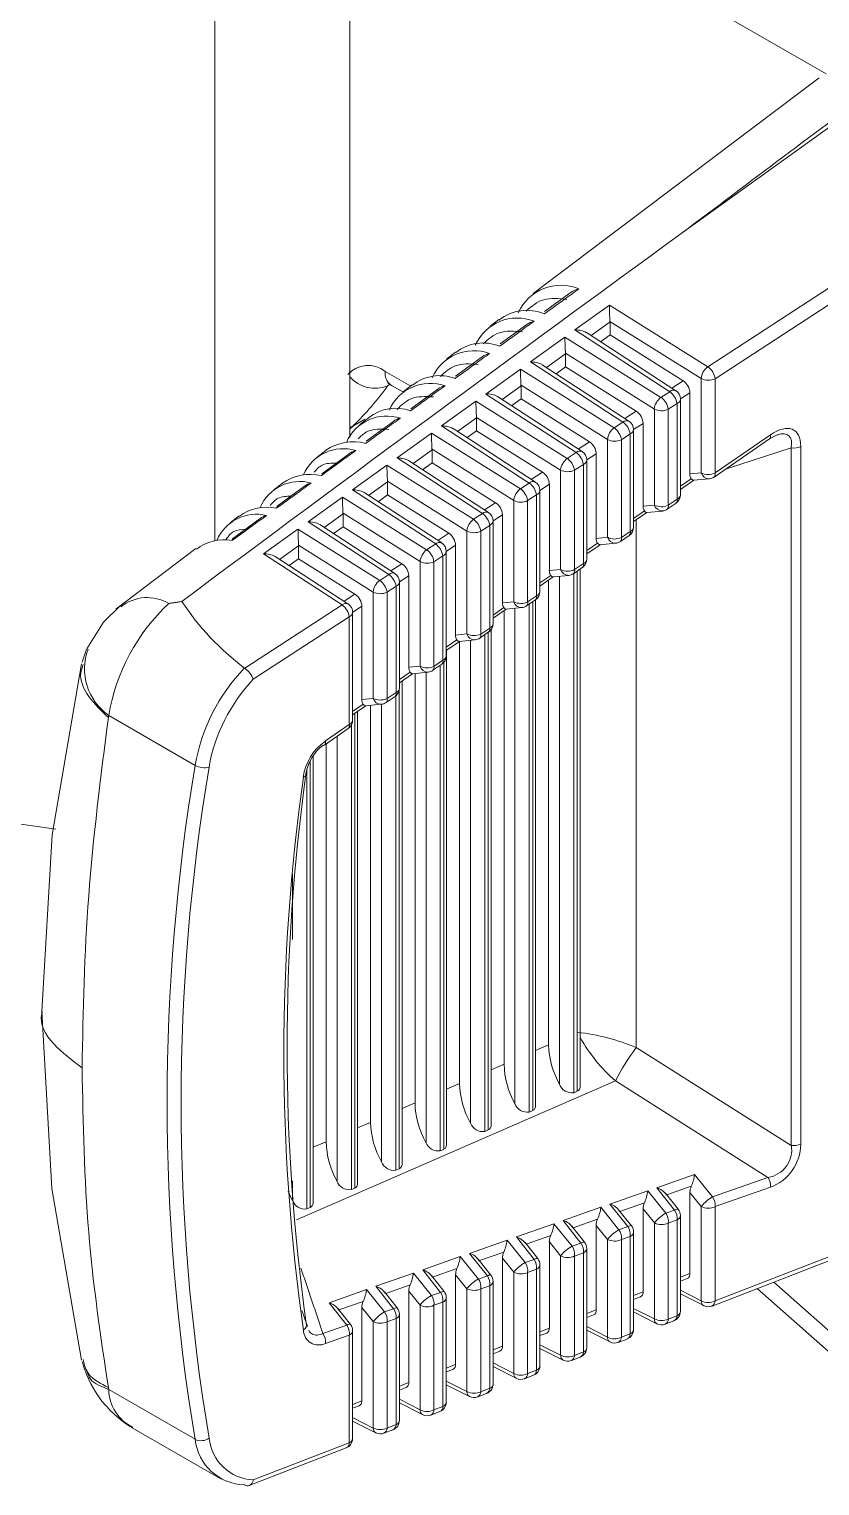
# Model space of a CAD drawing. Extents: x 8 to 113, y 2 to 87.
# Drawn here: x 15.872 to 16.651, y 65.487 to 66.923 of the extents above; entities that cross this region are included whole.
import ezdxf

# ---------------------------------------------------------------- set-up
doc = ezdxf.new("R2010")
doc.units = 0
doc.header["$MEASUREMENT"] = 0
doc.layers.add('OBJECT', color=7, linetype='CONTINUOUS')

msp = doc.modelspace()

# ---------------------------------------------------------------- linework, layer by layer
at = {"layer": 'OBJECT', "linetype": 'Continuous', "lineweight": 15}
for p, q in [((16.1876, 73.5571), (16.1876, 66.5204)), ((16.0547, 73.4803), (16.0547, 66.4189)), ((16.6569, 66.879), (16.2224, 67.1298)), ((16.5152, 66.7221), (16.7192, 66.8689)), ((16.8445, 66.7881), (16.5404, 66.5901)), ((16.5475, 66.5784), (16.8519, 66.7765)), ((16.4057, 66.6636), (16.3795, 66.6447)), ((16.4094, 66.6264), (16.4434, 66.6508)), ((16.4434, 66.6508), (16.5404, 66.5901)), ((16.3343, 66.6366), (16.3255, 66.6299)), ((16.3619, 66.6318), (16.3356, 66.6127)), ((16.444, 66.6343), (16.4253, 66.6209)), ((16.5338, 66.5786), (16.4439, 66.6349)), ((16.444, 66.6343), (16.444, 66.6216)), ((16.3656, 66.5949), (16.3996, 66.6193)), ((16.3996, 66.6193), (16.4942, 66.56)), ((16.5028, 66.5656), (16.4094, 66.6264)), ((16.5088, 66.5666), (16.4209, 66.6238)), ((16.444, 66.6216), (16.4346, 66.6148)), ((16.516, 66.5764), (16.444, 66.6216)), ((16.2917, 66.6044), (16.2829, 66.5977)), ((16.3181, 66.6), (16.2917, 66.5808)), ((16.4001, 66.6028), (16.3815, 66.5894)), ((16.4877, 66.5485), (16.4001, 66.6034)), ((16.4001, 66.6028), (16.4001, 66.59)), ((16.2224, 66.5855), (16.2476, 66.571)), ((16.3217, 66.5633), (16.3557, 66.5878)), ((16.3557, 66.5878), (16.448, 66.53)), ((16.4567, 66.5356), (16.3656, 66.5949)), ((16.4626, 66.5366), (16.3771, 66.5922)), ((16.4001, 66.59), (16.3908, 66.5833)), ((16.4698, 66.5464), (16.4001, 66.59)), ((16.2286, 66.5718), (16.241, 66.5647)), ((16.2491, 66.5722), (16.2402, 66.5655)), ((16.3563, 66.5713), (16.3376, 66.5579)), ((16.4415, 66.5185), (16.3563, 66.5719)), ((16.3563, 66.5713), (16.3563, 66.5585)), ((16.5048, 66.5692), (16.516, 66.5764)), ((16.5338, 66.4856), (16.5338, 66.5786)), ((16.5475, 66.5784), (16.5475, 66.4855)), ((16.2744, 66.5681), (16.2477, 66.5488)), ((16.2779, 66.5318), (16.3119, 66.5562)), ((16.3119, 66.5562), (16.4018, 66.4999)), ((16.4106, 66.5056), (16.3217, 66.5633)), ((16.4165, 66.5066), (16.3332, 66.5607)), ((16.3563, 66.5585), (16.3469, 66.5518)), ((16.4236, 66.5163), (16.3563, 66.5585)), ((16.4942, 66.56), (16.5028, 66.5656)), ((16.5227, 66.5645), (16.5133, 66.5584)), ((16.5133, 66.4639), (16.5133, 66.5583)), ((16.5227, 66.4845), (16.5227, 66.5645)), ((16.4587, 66.5392), (16.4698, 66.5464)), ((16.4877, 66.4539), (16.4877, 66.5485)), ((16.51, 66.554), (16.5014, 66.5483)), ((16.5014, 66.5483), (16.5014, 66.4537)), ((16.51, 66.4596), (16.51, 66.554)), ((16.1876, 66.5306), (16.1911, 66.5321)), ((16.1911, 66.5321), (16.1876, 66.5288)), ((16.2024, 66.5384), (16.1911, 66.5321)), ((16.2065, 66.54), (16.1976, 66.5332)), ((16.2306, 66.5363), (16.2038, 66.5168)), ((16.3644, 66.4755), (16.2779, 66.5318)), ((16.3704, 66.4765), (16.2894, 66.5292)), ((16.3124, 66.5397), (16.2938, 66.5263)), ((16.3124, 66.527), (16.3031, 66.5203)), ((16.3953, 66.4884), (16.3124, 66.5403)), ((16.3124, 66.5397), (16.3124, 66.527)), ((16.3774, 66.4863), (16.3124, 66.527)), ((16.448, 66.53), (16.4567, 66.5356)), ((16.4765, 66.5344), (16.4672, 66.5283)), ((16.4672, 66.4322), (16.4672, 66.5282)), ((16.4765, 66.4528), (16.4765, 66.5344)), ((16.2341, 66.5003), (16.268, 66.5247)), ((16.268, 66.5247), (16.3557, 66.4698)), ((16.4126, 66.5091), (16.4236, 66.5163)), ((16.4415, 66.4221), (16.4415, 66.5185)), ((16.4639, 66.5239), (16.4552, 66.5183)), ((16.4552, 66.5183), (16.4552, 66.4219)), ((16.4639, 66.4279), (16.4639, 66.5239)), ((16.5465, 66.4815), (16.601, 66.519)), ((16.602, 66.523), (16.5475, 66.4855)), ((16.6009, 66.5189), (16.601, 66.519)), ((16.1639, 66.5077), (16.155, 66.5009)), ((16.1868, 66.5044), (16.1599, 66.4848)), ((16.3183, 66.4455), (16.2341, 66.5003)), ((16.2686, 66.5082), (16.2499, 66.4948)), ((16.3491, 66.4583), (16.2686, 66.5088)), ((16.2686, 66.5082), (16.2686, 66.4955)), ((16.4018, 66.4999), (16.4106, 66.5056)), ((16.4303, 66.5044), (16.421, 66.4983)), ((16.421, 66.4005), (16.421, 66.4982)), ((16.4303, 66.421), (16.4303, 66.5044)), ((16.5578, 66.4893), (16.6226, 66.5102)), ((16.6226, 65.8227), (16.6226, 66.5102)), ((16.6319, 66.5115), (16.6319, 65.824)), ((16.1902, 66.4688), (16.2242, 66.4932)), ((16.2242, 66.4932), (16.3095, 66.4398)), ((16.3242, 66.4465), (16.2455, 66.4977)), ((16.2686, 66.4955), (16.2593, 66.4887)), ((16.3313, 66.4562), (16.2686, 66.4955)), ((16.3664, 66.4791), (16.3774, 66.4863)), ((16.3953, 66.3904), (16.3953, 66.4884)), ((16.4177, 66.4939), (16.409, 66.4882)), ((16.409, 66.4882), (16.409, 66.3902)), ((16.4177, 66.3962), (16.4177, 66.4939)), ((16.5227, 66.4845), (16.5338, 66.4856)), ((16.1213, 66.4755), (16.1123, 66.4687)), ((16.1431, 66.4724), (16.1159, 66.4527)), ((16.2248, 66.4767), (16.2061, 66.4633)), ((16.303, 66.4283), (16.2247, 66.4773)), ((16.2248, 66.4767), (16.2248, 66.4639)), ((16.3557, 66.4698), (16.3644, 66.4755)), ((16.3842, 66.4743), (16.3749, 66.4683)), ((16.3842, 66.3893), (16.3842, 66.4743)), ((16.5133, 66.4724), (16.5241, 66.4798)), ((16.5133, 66.4692), (16.5265, 66.4783)), ((16.5263, 66.4783), (16.5418, 66.4798)), ((16.1464, 66.4372), (16.1804, 66.4617)), ((16.1804, 66.4617), (16.2633, 66.4097)), ((16.2722, 66.4155), (16.1902, 66.4688)), ((16.2781, 66.4165), (16.2017, 66.4661)), ((16.2248, 66.4639), (16.2154, 66.4572)), ((16.2851, 66.4261), (16.2248, 66.4639)), ((16.3203, 66.4491), (16.3313, 66.4562)), ((16.3491, 66.3586), (16.3491, 66.4583)), ((16.3716, 66.4639), (16.3628, 66.4582)), ((16.3628, 66.4582), (16.3628, 66.3584)), ((16.3716, 66.3645), (16.3716, 66.4639)), ((16.3749, 66.3688), (16.3749, 66.4682)), ((16.5003, 66.4498), (16.509, 66.4557)), ((16.5014, 66.4537), (16.51, 66.4596)), ((16.0786, 66.4432), (16.0697, 66.4364)), ((16.1809, 66.4452), (16.1623, 66.4318)), ((16.2568, 66.3982), (16.1809, 66.4458)), ((16.1809, 66.4452), (16.1809, 66.4324)), ((16.3095, 66.4398), (16.3183, 66.4455)), ((16.338, 66.4442), (16.3288, 66.4382)), ((16.338, 66.3575), (16.338, 66.4442)), ((16.4672, 66.4407), (16.4779, 66.4481)), ((16.4672, 66.4375), (16.4804, 66.4465)), ((16.4765, 66.4528), (16.4877, 66.4539)), ((16.4802, 66.4465), (16.4957, 66.448)), ((16.0993, 66.4405), (16.072, 66.4206)), ((16.1025, 66.4057), (16.1365, 66.4301)), ((16.1365, 66.4301), (16.2171, 66.3796)), ((16.226, 66.3854), (16.1464, 66.4372)), ((16.232, 66.3864), (16.1579, 66.4346)), ((16.1809, 66.4324), (16.1716, 66.4257)), ((16.2389, 66.3961), (16.1809, 66.4324)), ((16.2742, 66.419), (16.2851, 66.4261)), ((16.303, 66.3268), (16.303, 66.4283)), ((16.3255, 66.4338), (16.3167, 66.4281)), ((16.3167, 66.4281), (16.3167, 66.3267)), ((16.3255, 66.3327), (16.3255, 66.4338)), ((16.3288, 66.337), (16.3288, 66.4381)), ((16.4552, 66.4219), (16.4639, 66.4279)), ((16.4699, 66.4393), (16.4699, 65.9193)), ((16.1371, 66.4136), (16.1184, 66.4002)), ((16.2106, 66.3681), (16.1371, 66.4142)), ((16.1371, 66.4136), (16.1371, 66.4009)), ((16.2633, 66.4097), (16.2722, 66.4155)), ((16.2918, 66.4142), (16.2826, 66.4082)), ((16.2918, 66.3257), (16.2918, 66.4142)), ((16.421, 66.409), (16.4317, 66.4163)), ((16.421, 66.4057), (16.4342, 66.4148)), ((16.4303, 66.421), (16.4415, 66.4221)), ((16.434, 66.4147), (16.4495, 66.4163)), ((16.4542, 66.418), (16.4628, 66.424)), ((16.036, 66.411), (15.9572, 66.3514)), ((16.1799, 66.3554), (16.1025, 66.4057)), ((16.1858, 66.3564), (16.114, 66.4031)), ((16.1371, 66.4009), (16.1277, 66.3942)), ((16.1927, 66.366), (16.1371, 66.4009)), ((16.2568, 66.2951), (16.2568, 66.3982)), ((16.2793, 66.4038), (16.2705, 66.398)), ((16.2705, 66.398), (16.2705, 66.2949)), ((16.2793, 66.301), (16.2793, 66.4038)), ((16.2826, 66.3053), (16.2826, 66.4081)), ((16.2171, 66.3796), (16.226, 66.3854)), ((16.228, 66.389), (16.2389, 66.3961)), ((16.2456, 66.3841), (16.2365, 66.3782)), ((16.2456, 66.294), (16.2456, 66.3841)), ((16.3749, 66.3772), (16.3855, 66.3845)), ((16.3842, 66.3893), (16.3953, 66.3904)), ((16.3878, 66.383), (16.4033, 66.3845)), ((16.3942, 65.8831), (16.3942, 66.3836)), ((16.408, 66.3862), (16.4167, 66.3922)), ((16.4083, 66.3864), (16.4083, 65.8747)), ((16.409, 66.3902), (16.4177, 66.3962)), ((16.4116, 65.8762), (16.4116, 66.3887)), ((16.4145, 65.8815), (16.4145, 66.3907)), ((16.2332, 66.3738), (16.2243, 66.368)), ((16.2332, 66.2693), (16.2332, 66.3738)), ((16.2365, 66.2736), (16.2365, 66.3781)), ((16.3749, 66.374), (16.388, 66.383)), ((16.3834, 66.3798), (16.3834, 65.9219)), ((16.1799, 66.3554), (16.0841, 66.293)), ((16.1819, 66.359), (16.1927, 66.366)), ((16.2106, 66.2633), (16.2106, 66.3681)), ((16.2243, 66.368), (16.2243, 66.2632)), ((16.338, 66.3575), (16.3491, 66.3586)), ((16.3618, 66.3545), (16.3706, 66.3605)), ((16.3628, 66.3584), (16.3716, 66.3645)), ((16.3644, 66.3563), (16.3644, 65.8556)), ((16.3678, 65.8571), (16.3678, 66.3586)), ((16.3707, 65.8624), (16.3707, 66.3606)), ((16.0925, 66.2822), (16.1871, 66.3437)), ((16.1871, 66.2375), (16.1871, 66.3437)), ((16.1995, 66.3541), (16.1904, 66.3481)), ((16.1904, 66.2418), (16.1904, 66.348)), ((16.1995, 66.2622), (16.1995, 66.3541)), ((16.3288, 66.3455), (16.3394, 66.3528)), ((16.3288, 66.3423), (16.3418, 66.3512)), ((16.3396, 66.3497), (16.3396, 65.9028)), ((16.3416, 66.3512), (16.3571, 66.3528)), ((16.3503, 65.864), (16.3503, 66.3521)), ((16.2918, 66.3257), (16.303, 66.3268)), ((16.3156, 66.3227), (16.3244, 66.3288)), ((16.3167, 66.3267), (16.3255, 66.3327)), ((16.3206, 66.3261), (16.3206, 65.8365)), ((16.3239, 65.838), (16.3239, 66.3284)), ((16.3269, 65.8433), (16.3269, 66.3311)), ((15.9283, 66.3118), (15.9238, 66.299)), ((16.2826, 66.3138), (16.2932, 66.321)), ((16.2826, 66.3105), (16.2957, 66.3195)), ((16.2954, 66.3195), (16.311, 66.321)), ((16.2957, 66.3195), (16.2957, 65.8837)), ((16.3065, 65.8449), (16.3065, 66.3206)), ((16.2695, 66.291), (16.2783, 66.2971)), ((16.2705, 66.2949), (16.2793, 66.301)), ((16.2801, 65.8189), (16.2801, 66.2986)), ((16.283, 65.8242), (16.283, 66.3108)), ((16.2365, 66.2821), (16.247, 66.2893)), ((16.2365, 66.2788), (16.2495, 66.2877)), ((16.2456, 66.294), (16.2568, 66.2951)), ((16.2493, 66.2877), (16.2648, 66.2893)), ((16.2519, 66.288), (16.2519, 65.8646)), ((16.2627, 65.8258), (16.2627, 66.289)), ((16.2767, 66.296), (16.2767, 65.8174)), ((16.2243, 66.2632), (16.2332, 66.2693)), ((16.2362, 65.7998), (16.2362, 66.2713)), ((16.2392, 65.8051), (16.2392, 66.2806)), ((16.1904, 66.2503), (16.2008, 66.2575)), ((16.1904, 66.2471), (16.2033, 66.256)), ((16.1995, 66.2622), (16.2106, 66.2633)), ((16.2031, 66.256), (16.2186, 66.2575)), ((16.2081, 66.2564), (16.2081, 65.8455)), ((16.2188, 65.8067), (16.2188, 66.2575)), ((16.2233, 66.2592), (16.2322, 66.2653)), ((16.2329, 66.2659), (16.2329, 65.7984)), ((15.95, 66.2465), (16.0353, 66.1973)), ((16.1924, 65.7807), (16.1924, 66.2485)), ((16.1953, 65.786), (16.1953, 66.2505)), ((16.1625, 66.2174), (16.186, 66.2336)), ((16.1871, 66.2375), (16.1635, 66.2214)), ((16.175, 65.7876), (16.175, 66.226)), ((16.1891, 66.2369), (16.1891, 65.7793)), ((16.1642, 66.2186), (16.1642, 65.8264)), ((16.1486, 65.7616), (16.1486, 66.2015)), ((16.1515, 65.7669), (16.1515, 66.2067)), ((16.1452, 66.1922), (16.1452, 65.7602)), ((16.1311, 66.0256), (16.1311, 66.0901)), ((16.3707, 65.9164), (16.3834, 65.9219)), ((16.4699, 65.9193), (16.6226, 65.8227)), ((16.3269, 65.8973), (16.3396, 65.9028)), ((16.4493, 65.8864), (16.1349, 65.7494)), ((16.283, 65.8782), (16.2957, 65.8837)), ((16.5996, 65.7913), (16.4493, 65.8864)), ((16.4116, 65.8762), (16.4083, 65.8747)), ((16.2392, 65.8591), (16.2519, 65.8646)), ((16.3678, 65.8571), (16.3644, 65.8556)), ((16.1953, 65.84), (16.2081, 65.8455)), ((16.3239, 65.838), (16.3206, 65.8365)), ((16.1515, 65.8209), (16.1642, 65.8264)), ((16.2801, 65.8189), (16.2767, 65.8174)), ((16.2362, 65.7998), (16.2329, 65.7984)), ((16.1311, 65.7685), (16.1311, 65.7879)), ((16.1924, 65.7807), (16.1891, 65.7793)), ((16.4901, 65.7811), (16.5273, 65.7942)), ((16.5076, 65.759), (16.4901, 65.7811)), ((16.5241, 65.7825), (16.4999, 65.774)), ((16.5273, 65.7942), (16.5451, 65.7722)), ((16.5445, 65.6645), (16.8487, 65.7825)), ((16.5451, 65.7722), (16.5996, 65.7913)), ((16.5475, 65.6695), (16.8519, 65.7875)), ((16.602, 65.7816), (16.5475, 65.7625)), ((16.4439, 65.7649), (16.4811, 65.778)), ((16.4779, 65.7663), (16.4537, 65.7578)), ((16.4811, 65.778), (16.499, 65.7559)), ((16.5112, 65.7598), (16.4987, 65.7756)), ((16.5227, 65.7764), (16.5227, 65.6964)), ((16.5338, 65.7626), (16.5227, 65.7764)), ((16.1486, 65.7616), (16.1452, 65.7602)), ((16.3978, 65.7488), (16.4349, 65.7618)), ((16.4349, 65.7618), (16.4528, 65.7397)), ((16.4615, 65.7428), (16.4439, 65.7649)), ((16.465, 65.7436), (16.4525, 65.7594)), ((16.4765, 65.7602), (16.4765, 65.6785)), ((16.4877, 65.7464), (16.4765, 65.7602)), ((16.499, 65.7559), (16.5076, 65.759)), ((16.5133, 65.6592), (16.5133, 65.7536)), ((16.5338, 65.6697), (16.5338, 65.7626)), ((16.5475, 65.7625), (16.5475, 65.6695)), ((16.3517, 65.7326), (16.3887, 65.7456)), ((16.3887, 65.7456), (16.4066, 65.7235)), ((16.4153, 65.7266), (16.3978, 65.7488)), ((16.4189, 65.7274), (16.4064, 65.7432)), ((16.4317, 65.7501), (16.4076, 65.7417)), ((16.4303, 65.744), (16.4303, 65.6606)), ((16.4415, 65.7302), (16.4303, 65.744)), ((16.4528, 65.7397), (16.4615, 65.7428)), ((16.4672, 65.6414), (16.4672, 65.7374)), ((16.4877, 65.6518), (16.4877, 65.7464)), ((16.51, 65.7493), (16.5014, 65.7462)), ((16.5014, 65.7462), (16.5014, 65.6516)), ((16.51, 65.655), (16.51, 65.7493)), ((16.3055, 65.7164), (16.3426, 65.7294)), ((16.3426, 65.7294), (16.3604, 65.7073)), ((16.3692, 65.7104), (16.3517, 65.7326)), ((16.3728, 65.7112), (16.3603, 65.727)), ((16.3855, 65.7339), (16.3615, 65.7255)), ((16.3842, 65.7278), (16.3842, 65.6427)), ((16.3953, 65.714), (16.3842, 65.7278)), ((16.4066, 65.7235), (16.4153, 65.7266)), ((16.4415, 65.6339), (16.4415, 65.7302)), ((16.4639, 65.7331), (16.4552, 65.73)), ((16.4552, 65.73), (16.4552, 65.6337)), ((16.4639, 65.6371), (16.4639, 65.7331)), ((16.2594, 65.7002), (16.2964, 65.7132)), ((16.2964, 65.7132), (16.3143, 65.6911)), ((16.3231, 65.6942), (16.3055, 65.7164)), ((16.3266, 65.695), (16.3141, 65.7108)), ((16.3394, 65.7177), (16.3153, 65.7093)), ((16.338, 65.7116), (16.338, 65.6248)), ((16.3491, 65.6978), (16.338, 65.7116)), ((16.3604, 65.7073), (16.3692, 65.7104)), ((16.3953, 65.616), (16.3953, 65.714)), ((16.4177, 65.7169), (16.409, 65.7138)), ((16.409, 65.7138), (16.409, 65.6158)), ((16.4177, 65.6192), (16.4177, 65.7169)), ((16.421, 65.6235), (16.421, 65.7212)), ((16.2133, 65.684), (16.2502, 65.697)), ((16.2502, 65.697), (16.2681, 65.6749)), ((16.2769, 65.678), (16.2594, 65.7002)), ((16.2805, 65.6788), (16.268, 65.6946)), ((16.2932, 65.7015), (16.2692, 65.6931)), ((16.2918, 65.6954), (16.2918, 65.6069)), ((16.303, 65.6816), (16.2918, 65.6954)), ((16.3143, 65.6911), (16.3231, 65.6942)), ((16.3491, 65.5981), (16.3491, 65.6978)), ((16.3716, 65.7007), (16.3628, 65.6976)), ((16.3628, 65.6976), (16.3628, 65.5979)), ((16.3716, 65.6013), (16.3716, 65.7007)), ((16.3749, 65.6056), (16.3749, 65.705)), ((16.5133, 65.6928), (16.5227, 65.6964)), ((16.1671, 65.6678), (16.204, 65.6807)), ((16.204, 65.6807), (16.2219, 65.6587)), ((16.2308, 65.6618), (16.2133, 65.684)), ((16.247, 65.6853), (16.2231, 65.6769)), ((16.303, 65.5802), (16.303, 65.6816)), ((16.3255, 65.6845), (16.3167, 65.6814)), ((16.3167, 65.6814), (16.3167, 65.58)), ((16.3255, 65.5834), (16.3255, 65.6845)), ((16.3288, 65.5877), (16.3288, 65.6888)), ((16.5133, 65.689), (16.5201, 65.6916)), ((16.5133, 65.6801), (16.5338, 65.6697)), ((16.589, 65.6817), (16.6922, 65.5906)), ((16.7265, 65.5808), (16.6053, 65.6881)), ((16.1847, 65.6456), (16.1671, 65.6678)), ((16.2008, 65.6691), (16.1769, 65.6607)), ((16.2344, 65.6626), (16.2218, 65.6784)), ((16.2456, 65.6791), (16.2456, 65.589)), ((16.2568, 65.6654), (16.2456, 65.6791)), ((16.2568, 65.5623), (16.2568, 65.6654)), ((16.2681, 65.6749), (16.2769, 65.678)), ((16.2793, 65.6683), (16.2705, 65.6652)), ((16.2793, 65.5655), (16.2793, 65.6683)), ((16.2826, 65.5698), (16.2826, 65.6726)), ((16.4672, 65.6749), (16.4765, 65.6785)), ((16.4672, 65.6711), (16.474, 65.6737)), ((16.5133, 65.6766), (16.5363, 65.6649)), ((16.1882, 65.6464), (16.1757, 65.6622)), ((16.1995, 65.6629), (16.1995, 65.5711)), ((16.2106, 65.6492), (16.1995, 65.6629)), ((16.2219, 65.6587), (16.2308, 65.6618)), ((16.2332, 65.6521), (16.2243, 65.649)), ((16.2332, 65.5476), (16.2332, 65.6521)), ((16.2365, 65.5519), (16.2365, 65.6564)), ((16.2705, 65.6652), (16.2705, 65.5621)), ((16.421, 65.657), (16.4303, 65.6606)), ((16.421, 65.6532), (16.4278, 65.6558)), ((16.4672, 65.6622), (16.4877, 65.6518)), ((16.4672, 65.6587), (16.4901, 65.647)), ((16.5014, 65.6516), (16.51, 65.655)), ((16.1611, 65.6374), (16.1847, 65.6456)), ((16.1904, 65.534), (16.1904, 65.6402)), ((16.2106, 65.5443), (16.2106, 65.6492)), ((16.2243, 65.649), (16.2243, 65.5442)), ((16.3749, 65.6391), (16.3842, 65.6427)), ((16.3749, 65.6353), (16.3816, 65.6379)), ((16.421, 65.6443), (16.4415, 65.6339)), ((16.421, 65.6407), (16.444, 65.6291)), ((16.4552, 65.6337), (16.4639, 65.6371)), ((16.4983, 65.6466), (16.5069, 65.6499)), ((16.1871, 65.6359), (16.1635, 65.6277)), ((16.1871, 65.5297), (16.1871, 65.6359)), ((16.3288, 65.6213), (16.338, 65.6248)), ((16.3749, 65.6263), (16.3953, 65.616)), ((16.3749, 65.6228), (16.3978, 65.6112)), ((16.4521, 65.6287), (16.4608, 65.632)), ((15.9238, 65.6096), (15.9265, 65.6012)), ((16.3288, 65.6174), (16.3354, 65.62)), ((16.3288, 65.6084), (16.3491, 65.5981)), ((16.4059, 65.6108), (16.4147, 65.6141)), ((16.409, 65.6158), (16.4177, 65.6192)), ((16.2826, 65.6034), (16.2918, 65.6069)), ((16.2826, 65.5995), (16.2892, 65.6021)), ((16.3288, 65.6049), (16.3516, 65.5933)), ((16.3598, 65.5929), (16.3685, 65.5963)), ((16.3628, 65.5979), (16.3716, 65.6013)), ((15.95, 65.5824), (16.0353, 65.5332)), ((16.2365, 65.5855), (16.2456, 65.589)), ((16.2365, 65.5816), (16.2431, 65.5842)), ((16.2826, 65.5905), (16.303, 65.5802)), ((16.2826, 65.5869), (16.3054, 65.5754)), ((16.3167, 65.58), (16.3255, 65.5834)), ((16.1904, 65.5676), (16.1995, 65.5711)), ((16.1904, 65.5637), (16.1969, 65.5663)), ((16.2365, 65.5726), (16.2568, 65.5623)), ((16.2365, 65.569), (16.2593, 65.5575)), ((16.2705, 65.5621), (16.2793, 65.5655)), ((16.3136, 65.575), (16.3224, 65.5784)), ((16.1904, 65.5546), (16.2106, 65.5443)), ((16.1904, 65.5511), (16.2131, 65.5396)), ((16.2674, 65.557), (16.2763, 65.5605)), ((15.9732, 65.5445), (16.0598, 65.4945)), ((16.2212, 65.5391), (16.2301, 65.5426)), ((16.2243, 65.5442), (16.2332, 65.5476)), ((16.0885, 65.4877), (16.184, 65.5247)), ((16.0925, 65.4931), (16.1871, 65.5297))]:
    msp.add_line(p, q, dxfattribs=at)
at = {"layer": 'OBJECT', "linetype": 'Continuous', "lineweight": 15, "flags": 128}
for points in [[(16.6502, 66.8748), (16.4805, 66.7472), (16.3681, 66.6622)], [(15.1708, 66.6641), (15.2417, 66.5654), (15.3182, 66.474), (15.3991, 66.3913), (15.4833, 66.3183), (15.5694, 66.2564), (15.6561, 66.2063), (15.7422, 66.1689), (15.8263, 66.1446), (15.8978, 66.1345)], [(16.601, 66.519), (16.6079, 66.5227), (16.6093, 66.5231)], [(15.9614, 66.3545), (15.9448, 66.3386), (15.9285, 66.3121)], [(15.9233, 66.2973), (15.8942, 66.129), (15.8841, 65.9547)], [(16.1418, 66.1858), (16.1427, 66.1862), (16.1435, 66.1867), (16.1442, 66.1872), (16.1446, 66.1878), (16.1449, 66.1884), (16.145, 66.1891), (16.145, 66.1898), (16.1447, 66.1904)], [(15.8841, 65.9547), (15.8941, 65.7802), (15.9233, 65.6112)], [(16.5076, 65.759), (16.5087, 65.7595), (16.5097, 65.7599), (16.5105, 65.76), (16.511, 65.7599), (16.5112, 65.7598)], [(16.4615, 65.7428), (16.4626, 65.7433), (16.4636, 65.7437), (16.4643, 65.7438), (16.4648, 65.7437), (16.465, 65.7436)], [(16.4153, 65.7266), (16.4165, 65.7271), (16.4174, 65.7275), (16.4182, 65.7276), (16.4187, 65.7275), (16.4189, 65.7274)], [(16.3692, 65.7104), (16.3703, 65.7109), (16.3713, 65.7113), (16.3721, 65.7114), (16.3726, 65.7113), (16.3728, 65.7112)], [(16.3231, 65.6942), (16.3242, 65.6947), (16.3252, 65.6951), (16.3259, 65.6952), (16.3264, 65.6951), (16.3266, 65.695)], [(16.2769, 65.678), (16.2781, 65.6785), (16.279, 65.6789), (16.2798, 65.679), (16.2803, 65.6789), (16.2805, 65.6788)], [(16.2308, 65.6618), (16.2319, 65.6624), (16.2329, 65.6627), (16.2337, 65.6628), (16.2342, 65.6627), (16.2344, 65.6626)], [(16.1456, 65.6442), (16.1453, 65.6449), (16.1452, 65.6467)], [(16.1847, 65.6456), (16.1858, 65.6462), (16.1868, 65.6465), (16.1875, 65.6466), (16.188, 65.6466), (16.1882, 65.6464)]]:
    msp.add_lwpolyline(points, dxfattribs=at)
at = {"layer": 'OBJECT', "linetype": 'Continuous', "lineweight": 15}
for centre, radius, start, end in [((45.8825, 26.3462), 49.9265, 126.03014, 126.73304), ((16.3955, 66.6246), 0.0459, 67.2124, 155.8083), ((16.4163, 66.6494), 0.0177, 99.9637, 126.998), ((16.362, 66.6023), 0.0435, 66.7582, 128.833), ((16.8239, 66.6556), 0.3806, 180.7236, 183.1218), ((16.3526, 66.5929), 0.0453, 68.3696, 156.012), ((16.3726, 66.6176), 0.0178, 100.668, 126.9934), ((16.434, 66.6343), 0.00998, 0.0284, 3.3954), ((16.319, 66.5705), 0.0431, 67.8132, 128.7435), ((16.7801, 66.6241), 0.3806, 180.7236, 183.1218), ((16.4108, 66.6058), 0.0206, 60.5929, 93.8157), ((16.3097, 66.5613), 0.0447, 69.5528, 156.1597), ((16.3289, 66.5857), 0.0179, 101.382, 126.9713), ((16.3901, 66.6028), 0.00998, 0.0284, 3.3954), ((16.2057, 66.5651), 0.0264, 50.824, 139.0122), ((16.2367, 66.5837), 0.0144, 172.8491, 235.8387), ((16.7363, 66.5926), 0.3806, 180.7236, 183.1218), ((16.3669, 66.5743), 0.0206, 60.5929, 93.8157), ((16.5502, 66.5769), 0.0165, 126.7648, 174.1453), ((16.5294, 66.5753), 0.0185, 9.8002, 53.3756), ((16.2122, 66.6013), 0.0324, 220.5172, 293.1241), ((15.996, 66.734), 0.2807, 314.008, 324.6196), ((16.2242, 66.5672), 0.00638, 46.0707, 83.5897), ((16.2669, 66.5297), 0.0441, 70.7617, 156.2411), ((16.2759, 66.5386), 0.0428, 68.9363, 128.5427), ((16.2852, 66.5537), 0.0181, 102.1055, 126.9297), ((16.3463, 66.5713), 0.00998, 0.0284, 3.3954), ((16.5074, 66.5638), 0.0153, 2.6594, 56.0133), ((16.5409, 66.5924), 0.0155, 243.0543, 295.4893), ((16.6924, 66.5611), 0.3806, 180.7236, 183.1218), ((16.3231, 66.5428), 0.0206, 60.5929, 93.8157), ((16.504, 66.5468), 0.0165, 126.7648, 174.1453), ((16.4832, 66.5452), 0.0185, 9.8002, 53.3756), ((16.5065, 66.5619), 0.00527, 64.6953, 134.4236), ((16.4918, 66.5508), 0.0185, 9.8002, 53.3756), ((16.5033, 66.5583), 0.01, 0, 56.9677), ((16.5082, 66.5588), 0.00516, 290.6921, 353.9967), ((16.224, 66.4981), 0.0435, 71.9955, 156.2433), ((16.2328, 66.5066), 0.0427, 70.1363, 128.213), ((16.4612, 66.5337), 0.0153, 2.6594, 56.0133), ((16.4947, 66.5623), 0.0155, 243.0543, 295.4893), ((16.2415, 66.5217), 0.0183, 102.8379, 126.8663), ((16.2793, 66.5112), 0.0206, 60.5929, 93.8157), ((16.3025, 66.5397), 0.00998, 0.0284, 3.3954), ((16.4579, 66.5168), 0.0165, 126.7648, 174.1453), ((16.437, 66.5151), 0.0185, 9.8002, 53.3756), ((16.4604, 66.5318), 0.00527, 64.6953, 134.4236), ((16.4457, 66.5208), 0.0185, 9.8002, 53.3756), ((16.4572, 66.5282), 0.01, 0, 56.9677), ((16.462, 66.5288), 0.00516, 290.6921, 353.9967), ((16.1912, 66.4671), 0.0491, 75.7082, 123.9163), ((16.6486, 66.5295), 0.3806, 180.7236, 183.1218), ((16.4151, 66.5036), 0.0153, 2.6594, 56.0133), ((16.4485, 66.5323), 0.0155, 243.0543, 295.4893), ((16.5983, 66.5218), 0.00391, 314.0416, 16.9386), ((16.1812, 66.4665), 0.0429, 73.2871, 156.3013), ((16.1978, 66.4897), 0.0184, 103.5787, 126.7786), ((16.2354, 66.4797), 0.0206, 60.5929, 93.8157), ((16.2586, 66.5082), 0.00998, 0.0284, 3.3954), ((16.4117, 66.4867), 0.0165, 126.7648, 174.1453), ((16.3908, 66.4851), 0.0185, 9.8002, 53.3756), ((16.4142, 66.5018), 0.00527, 64.6953, 134.4236), ((16.3995, 66.4908), 0.0185, 9.8002, 53.3756), ((16.411, 66.4982), 0.01, 0, 56.9677), ((16.4159, 66.4987), 0.00516, 290.6921, 353.9967), ((16.6252, 66.5256), 0.0156, 260.4511, 295.3166), ((16.1486, 66.4369), 0.0472, 76.7497, 125.2731), ((16.6047, 66.498), 0.3806, 180.7236, 183.1218), ((16.3689, 66.4736), 0.0153, 2.6594, 56.0133), ((16.4023, 66.5022), 0.0155, 243.0543, 295.4893), ((16.5301, 66.4841), 0.00743, 177.0546, 215.5616), ((16.5409, 66.4995), 0.0155, 243.0543, 295.4893), ((16.5417, 66.488), 0.00822, 196.8671, 270.9556), ((16.5438, 66.4843), 0.00391, 314.0416, 16.9386), ((16.1383, 66.4346), 0.0425, 74.7253, 156.8026), ((16.1542, 66.4575), 0.0187, 104.3271, 126.6637), ((16.2148, 66.4767), 0.00998, 0.0284, 3.3954), ((16.3655, 66.4567), 0.0165, 126.7648, 174.1453), ((16.3446, 66.455), 0.0185, 9.8002, 53.3756), ((16.3681, 66.4718), 0.00527, 64.6953, 134.4236), ((16.3534, 66.4607), 0.0185, 9.8002, 53.3756), ((16.3649, 66.4682), 0.01, 0, 56.9677), ((16.5409, 66.4898), 0.01, 275.7007, 304.5181), ((16.5609, 66.4665), 0.3806, 180.7236, 183.1218), ((16.1916, 66.4482), 0.0206, 60.5929, 93.8157), ((16.3227, 66.4435), 0.0153, 2.6594, 56.0133), ((16.3562, 66.4722), 0.0155, 243.0543, 295.4893), ((16.3698, 66.4687), 0.00516, 290.6921, 353.9967), ((16.5033, 66.4639), 0.01, 304.5181, 0), ((16.5063, 66.4585), 0.00391, 314.0416, 16.9386), ((16.5083, 66.4644), 0.00502, 289.6333, 355.0555), ((16.0955, 66.4027), 0.0421, 76.2045, 157.2761), ((16.1059, 66.4065), 0.0453, 77.8312, 126.6329), ((16.1105, 66.4254), 0.0189, 105.0825, 126.5183), ((16.119, 66.451), 0.00353, 150.567, 182.5106), ((16.1709, 66.4452), 0.00998, 0.0284, 3.3954), ((16.322, 66.4417), 0.00527, 64.6953, 134.4236), ((16.3073, 66.4307), 0.0185, 9.8002, 53.3756), ((16.3188, 66.4381), 0.01, 0, 56.9677), ((16.4839, 66.4524), 0.00743, 177.0546, 215.5616), ((16.4947, 66.4677), 0.0155, 243.0543, 295.4893), ((16.4955, 66.4563), 0.00822, 196.8671, 270.9556), ((16.4947, 66.458), 0.01, 275.7007, 304.5181), ((16.4976, 66.4526), 0.00391, 314.0416, 16.9386), ((16.5171, 66.435), 0.3806, 180.7236, 183.1218), ((16.1477, 66.4167), 0.0206, 60.5929, 93.8157), ((16.2765, 66.4135), 0.0153, 2.6594, 56.0133), ((16.3193, 66.4266), 0.0165, 126.7648, 174.1453), ((16.31, 66.4421), 0.0155, 243.0543, 295.4893), ((16.2985, 66.425), 0.0185, 9.8002, 53.3756), ((16.3236, 66.4387), 0.00516, 290.6921, 353.9967), ((16.4572, 66.4322), 0.01, 304.5181, 0), ((16.4601, 66.4268), 0.00391, 314.0416, 16.9386), ((16.4622, 66.4326), 0.00502, 289.6333, 355.0555), ((16.0632, 66.3761), 0.0435, 78.9547, 127.9903), ((16.0749, 66.4189), 0.0034, 149.8907, 181.6804), ((16.1271, 66.4136), 0.00998, 0.0284, 3.3954), ((16.2758, 66.4117), 0.00527, 64.6953, 134.4236), ((16.2611, 66.4007), 0.0185, 9.8002, 53.3756), ((16.2726, 66.4081), 0.01, 0, 56.9677), ((16.4378, 66.4206), 0.00743, 177.0546, 215.5616), ((16.4485, 66.4359), 0.0155, 243.0543, 295.4893), ((16.4494, 66.4245), 0.00822, 196.8671, 270.9556), ((16.4485, 66.4262), 0.01, 275.7007, 304.5181), ((16.4515, 66.4208), 0.00391, 314.0416, 16.9386), ((16.1039, 66.3851), 0.0206, 60.5929, 93.8157), ((16.2732, 66.3965), 0.0165, 126.7648, 174.1453), ((16.2638, 66.412), 0.0155, 243.0543, 295.4893), ((16.2523, 66.3949), 0.0185, 9.8002, 53.3756), ((16.2775, 66.4086), 0.00516, 290.6921, 353.9967), ((16.411, 66.4005), 0.01, 304.5181, 0), ((16.4161, 66.4009), 0.00502, 289.6333, 355.0555), ((16.2297, 66.3817), 0.00527, 64.6953, 134.4236), ((16.215, 66.3706), 0.0185, 9.8002, 53.3756), ((16.2265, 66.3781), 0.01, 0, 56.9677), ((16.2304, 66.3834), 0.0153, 2.6594, 56.0133), ((16.3916, 66.3889), 0.00743, 177.0546, 215.5616), ((16.4023, 66.4042), 0.0155, 243.0543, 295.4893), ((16.4032, 66.3928), 0.00822, 196.8671, 270.9556), ((16.4023, 66.3945), 0.01, 275.7007, 304.5181), ((16.4053, 66.3891), 0.00391, 314.0416, 16.9386), ((16.414, 66.3951), 0.00391, 314.0416, 16.9386), ((16.227, 66.3665), 0.0165, 126.7648, 174.1453), ((16.2061, 66.3648), 0.0185, 9.8002, 53.3756), ((16.2314, 66.3786), 0.00516, 290.6921, 353.9967), ((16.3649, 66.3688), 0.01, 304.5181, 0), ((16.3699, 66.3692), 0.00502, 289.6333, 355.0555), ((16.1427, 66.2142), 0.1954, 133.1068, 170.4777), ((15.988, 66.3209), 0.0418, 59.4741, 128.3382), ((16.242, 66.504), 0.2635, 213.4247, 233.1158), ((16.1836, 66.3514), 0.00546, 66.066, 133.0529), ((16.1689, 66.3406), 0.0185, 9.8002, 53.3756), ((16.1804, 66.348), 0.01, 0, 56.9677), ((16.1842, 66.3533), 0.0153, 2.6594, 56.0133), ((16.2176, 66.382), 0.0155, 243.0543, 295.4893), ((16.3454, 66.3571), 0.00743, 177.0546, 215.5616), ((16.3562, 66.3724), 0.0155, 243.0543, 295.4893), ((16.357, 66.361), 0.00822, 196.8671, 270.9556), ((16.3561, 66.3627), 0.01, 275.7007, 304.5181), ((16.3591, 66.3573), 0.00391, 314.0416, 16.9386), ((16.3679, 66.3633), 0.00391, 314.0416, 16.9386), ((16.1852, 66.3486), 0.00516, 290.6921, 353.9967), ((16.2992, 66.3254), 0.00743, 177.0546, 215.5616), ((16.31, 66.3407), 0.0155, 243.0543, 295.4893), ((16.3108, 66.3292), 0.00822, 196.8671, 270.9556), ((16.3129, 66.3255), 0.00391, 314.0416, 16.9386), ((16.3188, 66.337), 0.01, 304.5181, 0), ((16.3217, 66.3316), 0.00391, 314.0416, 16.9386), ((16.3238, 66.3375), 0.00502, 289.6333, 355.0555), ((15.9821, 66.2924), 0.0559, 159.6757, 234.9724), ((16.31, 66.331), 0.01, 275.7007, 304.5181), ((16.2726, 66.3053), 0.01, 304.5181, 0), ((16.2756, 66.2999), 0.00391, 314.0416, 16.9386), ((16.2776, 66.3057), 0.00502, 289.6333, 355.0555), ((16.2174, 66.1653), 0.185, 136.2246, 170.0122), ((16.0712, 66.2743), 0.0227, 20.283, 55.4958), ((16.2531, 66.2936), 0.00743, 177.0546, 215.5616), ((16.2638, 66.3089), 0.0155, 243.0543, 295.4893), ((16.2647, 66.2975), 0.00822, 196.8671, 270.9556), ((16.2638, 66.2992), 0.01, 275.7007, 304.5181), ((16.2667, 66.2938), 0.00391, 314.0416, 16.9386), ((16.216, 66.1657), 0.1698, 136.6626, 169.8576), ((16.2265, 66.2736), 0.01, 304.5181, 0), ((16.2295, 66.2681), 0.00391, 314.0416, 16.9386), ((16.2315, 66.274), 0.00502, 289.6333, 355.0555), ((16.2069, 66.2618), 0.00743, 177.0546, 215.5616), ((16.2176, 66.2772), 0.0155, 243.0543, 295.4893), ((16.2185, 66.2657), 0.00822, 196.8671, 270.9556), ((16.2176, 66.2675), 0.01, 275.7007, 304.5181), ((16.2206, 66.262), 0.00391, 314.0416, 16.9386), ((16.1804, 66.2418), 0.01, 304.5181, 0), ((16.1852, 66.2424), 0.00516, 290.6921, 353.9967), ((16.1833, 66.2364), 0.00391, 314.0416, 16.9386), ((16.1939, 66.1783), 0.0527, 125.2434, 171.8349), ((16.1874, 66.1824), 0.0435, 127.2039, 169.3103), ((16.1612, 66.2194), 0.00233, 267.6983, 303.7172), ((16.1598, 66.2202), 0.00391, 314.0416, 16.9386), ((18.0169, 65.8652), 2.0093, 170.4866, 189.5134), ((16.0443, 66.2136), 0.0186, 240.99, 284.3684), ((18.0213, 65.865), 1.9999, 170.4845, 189.5155), ((18.0601, 65.9132), 1.9375, 171.9117, 188.0883), ((18.0851, 65.919), 1.9593, 172.0353, 187.9647), ((16.3862, 65.7156), 0.2202, 67.6646, 83.2884), ((16.5592, 66.0112), 0.1663, 209.5705, 228.6426), ((16.4683, 65.9245), 0.0849, 181.7484, 209.2183), ((16.6771, 65.7668), 0.2573, 143.6456, 152.3094), ((16.4244, 65.9054), 0.0849, 181.7484, 209.2183), ((16.3806, 65.8863), 0.0849, 181.7484, 209.2183), ((16.4062, 65.8874), 0.0128, 199.7509, 279.036), ((16.4095, 65.8807), 0.00504, 295.2673, 8.3809), ((16.3367, 65.8672), 0.0849, 181.7484, 209.2183), ((16.3624, 65.8683), 0.0128, 199.7509, 279.036), ((16.3656, 65.8616), 0.00504, 295.2673, 8.3809), ((16.2929, 65.8481), 0.0849, 181.7484, 209.2183), ((16.3186, 65.8492), 0.0128, 199.7509, 279.036), ((16.3218, 65.8426), 0.00504, 295.2673, 8.3809), ((16.2491, 65.829), 0.0849, 181.7484, 209.2183), ((16.2747, 65.8301), 0.0128, 199.7509, 279.036), ((16.2779, 65.8235), 0.00504, 295.2673, 8.3809), ((16.5858, 65.8247), 0.0461, 290.6179, 359.1652), ((16.6252, 65.8382), 0.0156, 260.4511, 295.3166), ((16.5956, 65.8184), 0.0274, 278.5563, 9.1749), ((16.2309, 65.811), 0.0128, 199.7509, 279.036), ((16.2341, 65.8044), 0.00504, 295.2673, 8.3809), ((16.187, 65.7919), 0.0128, 199.7509, 279.036), ((16.1903, 65.7853), 0.00504, 295.2673, 8.3809), ((16.4855, 65.7652), 0.0166, 31.9633, 74.2315), ((16.5382, 65.7762), 0.0155, 155.6248, 179.082), ((16.485, 65.7995), 0.0426, 336.461, 352.8043), ((16.5872, 65.7831), 0.0149, 354.3107, 33.5562), ((16.1432, 65.7728), 0.0128, 199.7509, 279.036), ((16.1464, 65.7662), 0.00504, 295.2673, 8.3809), ((16.492, 65.7599), 0.0155, 155.6248, 179.082), ((16.4389, 65.7833), 0.0426, 336.461, 352.8043), ((16.5644, 65.7378), 0.0394, 119.346, 140.9621), ((16.5327, 65.7639), 0.0149, 354.3107, 33.5562), ((16.3927, 65.7671), 0.0426, 336.461, 352.8043), ((16.4394, 65.749), 0.0166, 31.9633, 74.2315), ((16.5183, 65.7216), 0.0394, 119.346, 140.9621), ((16.4866, 65.7477), 0.0149, 354.3107, 33.5562), ((16.4952, 65.7507), 0.0149, 354.3107, 33.5562), ((16.5082, 65.7541), 0.00516, 290.6921, 353.9967), ((16.5033, 65.7536), 0.01, 0, 38.3527), ((16.5409, 65.7764), 0.0155, 243.0543, 295.4893), ((16.3465, 65.7509), 0.0426, 336.461, 352.8043), ((16.3933, 65.7328), 0.0166, 31.9633, 74.2315), ((16.4458, 65.7437), 0.0155, 155.6248, 179.082), ((16.4721, 65.7054), 0.0394, 119.346, 140.9621), ((16.4404, 65.7315), 0.0149, 354.3107, 33.5562), ((16.4491, 65.7346), 0.0149, 354.3107, 33.5562), ((16.462, 65.7379), 0.00516, 290.6921, 353.9967), ((16.4572, 65.7374), 0.01, 0, 38.3527), ((16.4947, 65.7602), 0.0155, 243.0543, 295.4893), ((16.3003, 65.7347), 0.0426, 336.461, 352.8043), ((16.3471, 65.7166), 0.0166, 31.9633, 74.2315), ((16.3996, 65.7275), 0.0155, 155.6248, 179.082), ((16.4259, 65.6892), 0.0394, 119.346, 140.9621), ((16.3942, 65.7153), 0.0149, 354.3107, 33.5562), ((16.4029, 65.7184), 0.0149, 354.3107, 33.5562), ((16.411, 65.7212), 0.01, 0, 38.3527), ((16.4485, 65.744), 0.0155, 243.0543, 295.4893), ((16.2541, 65.7185), 0.0426, 336.461, 352.8043), ((16.301, 65.7004), 0.0166, 31.9633, 74.2315), ((16.3534, 65.7113), 0.0155, 155.6248, 179.082), ((16.3568, 65.7022), 0.0149, 354.3107, 33.5562), ((16.3649, 65.705), 0.01, 0, 38.3527), ((16.4023, 65.7278), 0.0155, 243.0543, 295.4893), ((16.4159, 65.7217), 0.00516, 290.6921, 353.9967), ((16.208, 65.7023), 0.0426, 336.461, 352.8043), ((16.2549, 65.6842), 0.0166, 31.9633, 74.2315), ((16.3073, 65.6951), 0.0155, 155.6248, 179.082), ((16.3107, 65.686), 0.0149, 354.3107, 33.5562), ((16.3188, 65.6888), 0.01, 0, 38.3527), ((16.3797, 65.673), 0.0394, 119.346, 140.9621), ((16.3562, 65.7116), 0.0155, 243.0543, 295.4893), ((16.348, 65.6991), 0.0149, 354.3107, 33.5562), ((16.3698, 65.7055), 0.00516, 290.6921, 353.9967), ((16.518, 65.6958), 0.0047, 296.503, 7.697), ((16.1618, 65.6861), 0.0426, 336.461, 352.8043), ((16.2087, 65.668), 0.0166, 31.9633, 74.2315), ((16.2611, 65.6789), 0.0155, 155.6248, 179.082), ((16.3336, 65.6568), 0.0394, 119.346, 140.9621), ((16.31, 65.6954), 0.0155, 243.0543, 295.4893), ((16.3019, 65.6829), 0.0149, 354.3107, 33.5562), ((16.3236, 65.6893), 0.00516, 290.6921, 353.9967), ((16.1626, 65.6518), 0.0166, 31.9633, 74.2315), ((16.2149, 65.6627), 0.0155, 155.6248, 179.082), ((16.2874, 65.6406), 0.0394, 119.346, 140.9621), ((16.2638, 65.6792), 0.0155, 243.0543, 295.4893), ((16.2557, 65.6667), 0.0149, 354.3107, 33.5562), ((16.2645, 65.6698), 0.0149, 354.3107, 33.5562), ((16.2775, 65.6731), 0.00516, 290.6921, 353.9967), ((16.2726, 65.6726), 0.01, 0, 38.3527), ((16.4719, 65.6779), 0.0047, 296.503, 7.697), ((16.5409, 65.6835), 0.0155, 243.0543, 295.4893), ((16.5391, 65.6693), 0.00522, 176.2004, 238.4582), ((16.542, 65.6694), 0.00554, 296.4252, 0.7499), ((16.2412, 65.6244), 0.0394, 119.346, 140.9621), ((16.2095, 65.6505), 0.0149, 354.3107, 33.5562), ((16.2184, 65.6536), 0.0149, 354.3107, 33.5562), ((16.2314, 65.6569), 0.00516, 290.6921, 353.9967), ((16.2265, 65.6564), 0.01, 0, 38.3527), ((16.4257, 65.66), 0.0047, 296.503, 7.697), ((16.4947, 65.6656), 0.0155, 243.0543, 295.4893), ((16.493, 65.6515), 0.00535, 177.0402, 237.6184), ((16.4957, 65.6516), 0.00568, 297.3227, 359.8524), ((16.5033, 65.6592), 0.01, 291.1945, 0), ((16.5043, 65.655), 0.00568, 297.3227, 359.8524), ((16.5083, 65.6597), 0.00502, 289.6333, 355.0555), ((16.5409, 65.6738), 0.01, 243.0658, 291.1945), ((16.1391, 65.6458), 0.0058, 297.1784, 17.0996), ((16.157, 65.6413), 0.0152, 182.7211, 295.7234), ((16.1487, 65.6291), 0.0149, 354.3107, 33.5562), ((16.1723, 65.6374), 0.0149, 354.3107, 33.5562), ((16.1854, 65.6406), 0.00502, 289.6333, 355.0555), ((16.1804, 65.6402), 0.01, 0, 38.3527), ((16.2176, 65.663), 0.0155, 243.0543, 295.4893), ((16.3795, 65.6421), 0.0047, 296.503, 7.697), ((16.4572, 65.6414), 0.01, 291.1945, 0), ((16.4582, 65.6371), 0.00568, 297.3227, 359.8524), ((16.4622, 65.6418), 0.00502, 289.6333, 355.0555), ((16.4947, 65.6559), 0.01, 243.0658, 291.1945), ((16.3333, 65.6242), 0.0047, 296.503, 7.697), ((16.411, 65.6235), 0.01, 291.1945, 0), ((16.4161, 65.6239), 0.00502, 289.6333, 355.0555), ((16.4485, 65.6477), 0.0155, 243.0543, 295.4893), ((16.4468, 65.6336), 0.00535, 177.0402, 237.6184), ((16.4485, 65.638), 0.01, 243.0658, 291.1945), ((16.4495, 65.6337), 0.00568, 297.3227, 359.8524), ((16.4023, 65.6298), 0.0155, 243.0543, 295.4893), ((16.4007, 65.6157), 0.00535, 177.0402, 237.6184), ((16.4023, 65.6201), 0.01, 243.0658, 291.1945), ((16.4033, 65.6158), 0.00568, 297.3227, 359.8524), ((16.4121, 65.6192), 0.00568, 297.3227, 359.8524), ((16.0311, 65.6398), 0.1115, 200.5224, 238.8772), ((16.2871, 65.6063), 0.0047, 296.503, 7.697), ((16.3562, 65.6119), 0.0155, 243.0543, 295.4893), ((16.3545, 65.5978), 0.00535, 177.0402, 237.6184), ((16.3572, 65.5979), 0.00568, 297.3227, 359.8524), ((16.3649, 65.6056), 0.01, 291.1945, 0), ((16.3659, 65.6013), 0.00568, 297.3227, 359.8524), ((16.3699, 65.606), 0.00502, 289.6333, 355.0555), ((15.9921, 65.5829), 0.0421, 180.6872, 244.2241), ((16.241, 65.5884), 0.0047, 296.503, 7.697), ((16.31, 65.594), 0.0155, 243.0543, 295.4893), ((16.3083, 65.5799), 0.00535, 177.0402, 237.6184), ((16.311, 65.58), 0.00568, 297.3227, 359.8524), ((16.3188, 65.5877), 0.01, 291.1945, 0), ((16.3198, 65.5834), 0.00568, 297.3227, 359.8524), ((16.3238, 65.5881), 0.00502, 289.6333, 355.0555), ((16.3561, 65.6022), 0.01, 243.0658, 291.1945), ((16.1948, 65.5705), 0.0047, 296.503, 7.697), ((16.2726, 65.5698), 0.01, 291.1945, 0), ((16.2737, 65.5655), 0.00568, 297.3227, 359.8524), ((16.2776, 65.5702), 0.00502, 289.6333, 355.0555), ((16.31, 65.5843), 0.01, 243.0658, 291.1945), ((16.2265, 65.5519), 0.01, 291.1945, 0), ((16.2315, 65.5523), 0.00502, 289.6333, 355.0555), ((16.2638, 65.5761), 0.0155, 243.0543, 295.4893), ((16.2621, 65.562), 0.00535, 177.0402, 237.6184), ((16.2638, 65.5664), 0.01, 243.0658, 291.1945), ((16.2648, 65.5621), 0.00568, 297.3227, 359.8524), ((16.2176, 65.5582), 0.0155, 243.0543, 295.4893), ((16.216, 65.5441), 0.00535, 177.0402, 237.6184), ((16.2176, 65.5485), 0.01, 243.0658, 291.1945), ((16.2186, 65.5442), 0.00568, 297.3227, 359.8524), ((16.2275, 65.5476), 0.00568, 297.3227, 359.8524), ((16.0411, 65.5453), 0.0135, 244.4855, 305.5606), ((16.0851, 65.5383), 0.0501, 185.8982, 268.582), ((16.0945, 65.5389), 0.0458, 185.6569, 267.5177), ((16.1804, 65.534), 0.01, 291.1945, 0), ((16.1814, 65.5297), 0.00568, 297.3227, 359.8524), ((16.1854, 65.5345), 0.00502, 289.6333, 355.0555)]:
    msp.add_arc(centre, radius, start, end, dxfattribs=at)
for centre, major_axis, ratio, start_param, end_param in [((21.0191, 68.0702), (13.5348, 9.6488), 0.094709, 1.826303, 1.841815), ((16.5964, 66.4811), (0.0288, 0.0466), 0.44344, 5.661566, 7.073092), ((16.5897, 66.4854), (0.0302, 0.037), 0.376374, 5.707099, 6.809954), ((16.523, 66.488), (-0.00354, 0.00967), 0.277978, 2.464247, 3.212889), ((16.4768, 66.4562), (-0.00354, 0.00967), 0.277978, 2.464247, 3.212889), ((16.4306, 66.4245), (-0.00354, 0.00967), 0.277978, 2.464247, 3.212889), ((16.3845, 66.3927), (-0.00354, 0.00967), 0.277978, 2.464247, 3.212889), ((16.3383, 66.3609), (-0.00354, 0.00967), 0.277978, 2.464247, 3.212889), ((16.2921, 66.3292), (-0.00354, 0.00967), 0.277978, 2.464247, 3.212889), ((16.2459, 66.2974), (-0.00354, 0.00967), 0.277978, 2.464247, 3.212889), ((16.1998, 66.2657), (-0.00354, 0.00967), 0.277978, 2.464247, 3.212889), ((16.1632, 65.783), (-0.0302, 0.0522), 0.581784, 1.340707, 1.513013)]:
    msp.add_ellipse(centre, major_axis=major_axis, ratio=ratio, start_param=start_param, end_param=end_param, dxfattribs=at)
for points, knots in [([(16.4015, 66.6565), (16.3935, 66.6573), (16.3775, 66.659), (16.3667, 66.6497), (16.3614, 66.6451)], [0, 0, 0, 0, 0.50591, 1, 1, 1, 1]), ([(16.4132, 66.6669), (16.4086, 66.6635), (16.3972, 66.6553), (16.3858, 66.647), (16.3792, 66.6422)], [0, 0, 0, 0, 0.412557, 1, 1, 1, 1]), ([(16.3693, 66.6351), (16.3646, 66.6317), (16.3533, 66.6235), (16.3419, 66.6152), (16.3352, 66.6104)], [0, 0, 0, 0, 0.412528, 1, 1, 1, 1]), ([(16.3577, 66.6245), (16.3497, 66.6252), (16.3343, 66.6265), (16.3239, 66.6172), (16.319, 66.6127)], [0, 0, 0, 0, 0.520784, 1, 1, 1, 1]), ([(16.3253, 66.6033), (16.3207, 66.5999), (16.3093, 66.5916), (16.2979, 66.5834), (16.2913, 66.5786)], [0, 0, 0, 0, 0.412497, 1, 1, 1, 1]), ([(16.3139, 66.5925), (16.3059, 66.593), (16.291, 66.594), (16.2812, 66.5847), (16.2766, 66.5804)], [0, 0, 0, 0, 0.536872, 1, 1, 1, 1]), ([(16.2814, 66.5714), (16.2767, 66.568), (16.2654, 66.5598), (16.254, 66.5515), (16.2473, 66.5467)], [0, 0, 0, 0, 0.412464, 1, 1, 1, 1]), ([(16.27, 66.5605), (16.2621, 66.5609), (16.2478, 66.5615), (16.2384, 66.5523), (16.2342, 66.5482)], [0, 0, 0, 0, 0.554325, 1, 1, 1, 1]), ([(16.2262, 66.5284), (16.2182, 66.5288), (16.2062, 66.5294), (16.1985, 66.5217), (16.1959, 66.5192)], [0, 0, 0, 0, 0.666702, 1, 1, 1, 1]), ([(16.2374, 66.5395), (16.2328, 66.5361), (16.2214, 66.5279), (16.21, 66.5196), (16.2034, 66.5148)], [0, 0, 0, 0, 0.41243, 1, 1, 1, 1]), ([(16.1935, 66.5076), (16.1888, 66.5042), (16.1774, 66.4959), (16.1661, 66.4877), (16.1594, 66.4828)], [0, 0, 0, 0, 0.412394, 1, 1, 1, 1]), ([(16.1742, 66.4952), (16.1693, 66.4952), (16.1605, 66.4951), (16.1549, 66.489), (16.1524, 66.4862)], [0, 0, 0, 0, 0.55636, 1, 1, 1, 1]), ([(16.1495, 66.4756), (16.1449, 66.4722), (16.1335, 66.464), (16.1221, 66.4557), (16.1155, 66.4508)], [0, 0, 0, 0, 0.412356, 1, 1, 1, 1]), ([(16.1297, 66.4627), (16.1251, 66.4625), (16.1167, 66.4623), (16.1114, 66.4561), (16.109, 66.4532)], [0, 0, 0, 0, 0.541975, 1, 1, 1, 1]), ([(16.1056, 66.4436), (16.1009, 66.4402), (16.0895, 66.432), (16.0782, 66.4237), (16.0715, 66.4188)], [0, 0, 0, 0, 0.412316, 1, 1, 1, 1]), ([(16.0851, 66.4301), (16.0808, 66.4298), (16.0728, 66.4293), (16.0679, 66.4231), (16.0656, 66.4202)], [0, 0, 0, 0, 0.523937, 1, 1, 1, 1]), ([(15.9497, 66.2444), (15.9427, 66.2512), (15.9281, 66.2654), (15.9202, 66.2847), (15.9239, 66.294), (15.925, 66.2968)], [0, 0, 0, 0, 0.396562, 0.822163, 1, 1, 1, 1]), ([(15.9238, 65.8993), (15.9138, 65.9068), (15.8929, 65.9222), (15.8812, 65.9432), (15.8846, 65.9539), (15.8848, 65.9546)], [0, 0, 0, 0, 0.465357, 0.966382, 1, 1, 1, 1]), ([(16.1471, 65.6407), (16.1472, 65.6406), (16.1478, 65.6386), (16.1507, 65.6366), (16.1555, 65.6352), (16.1592, 65.6366), (16.1611, 65.6374)], [0, 0, 0, 0, 0.020235, 0.339167, 0.658601, 1, 1, 1, 1]), ([(15.9497, 65.5842), (15.9422, 65.588), (15.9289, 65.5949), (15.926, 65.6066), (15.9247, 65.6117)], [0, 0, 0, 0, 0.562649, 1, 1, 1, 1]), ([(15.95, 65.5824), (15.943, 65.585), (15.9315, 65.5894), (15.929, 65.5983), (15.928, 65.6018)], [0, 0, 0, 0, 0.612544, 1, 1, 1, 1]), ([(16.0841, 65.4881), (16.0849, 65.4878), (16.0864, 65.4871), (16.0887, 65.4876), (16.0907, 65.489), (16.0919, 65.491), (16.0924, 65.4925), (16.0925, 65.493), (16.0925, 65.4931)], [0, 0, 0, 0, 0.219281, 0.438507, 0.659241, 0.882986, 0.98583, 1, 1, 1, 1])]:
    msp.add_open_spline(points, degree=3, knots=knots, dxfattribs=at)
for points, degree in [([(16.2269, 66.5726), (16.2249, 66.5715)], 1), ([(16.0092, 66.3569), (16.0221, 66.3588)], 1), ([(16.0841, 66.293), (16.0839, 66.2932)], 1), ([(15.9238, 65.8993), (15.9249, 65.9553), (15.9271, 66.0673), (15.9421, 66.1853), (15.9497, 66.2444)], 3), ([(15.9497, 66.2444), (15.95, 66.2465)], 1), ([(15.9238, 65.8993), (15.9249, 65.8446), (15.9271, 65.7351), (15.9421, 65.6345), (15.9497, 65.5842)], 3), ([(16.1394, 65.7019), (16.1611, 65.6374)], 1), ([(16.1447, 65.6475), (16.1404, 65.6601)], 1), ([(16.1447, 65.6475), (16.1459, 65.6442)], 1), ([(15.9497, 65.5842), (15.95, 65.5824)], 1), ([(16.0841, 65.4881), (16.0839, 65.4882)], 1)]:
    msp.add_open_spline(points, degree=degree, dxfattribs=at)

doc.saveas('drawing.dxf')
